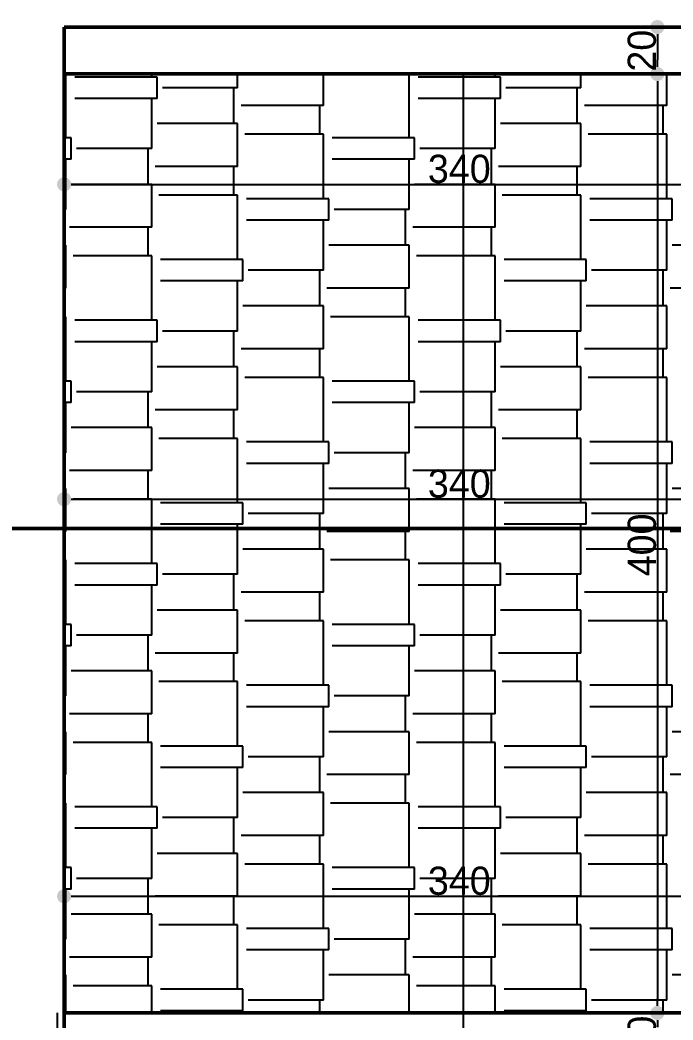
# Model space of a CAD drawing. Header units: millimetres. Extents: x 9537.41 to 9541.95, y -1431.78 to -1431.38.
# Drawn here: x 9539.4258 to 9539.4815, y -1431.5313 to -1431.4461 of the extents above; entities that cross this region are included whole.
import ezdxf

# ---------------------------------------------------------------- set-up
doc = ezdxf.new("R2010")
doc.units = ezdxf.units.MM
doc.linetypes.add('ACAD_ISO03W100', pattern=[30, 12, -18])
doc.linetypes.add('ACAD_ISO04W100', pattern=[30, 24, -3, 0, -3])
for name, color, linetype, lineweight in [('duvar', 214, 'Continuous', 50), ('kesit', 3, 'Continuous', 50), ('sıva', 203, 'Continuous', 25), ('çatı', 12, 'Continuous', 25), ('ölçü', 4, 'Continuous', 25)]:
    doc.layers.add(name, color=color, linetype=linetype, lineweight=lineweight)

msp = doc.modelspace()

# ---------------------------------------------------------------- linework, layer by layer
at = {"color": 0, "linetype": 'ByBlock', "lineweight": -2}
for p, q in [((9539.480148473722, -1431.447289333453), (9539.480148473722, -1431.447889333453)), ((9539.480148473722, -1431.450089333453), (9539.480148473722, -1431.449489333453)), ((9539.480148473722, -1431.451289333453), (9539.480148473722, -1431.451889333453)), ((9539.430193381373, -1431.460093276783), (9539.430793381372, -1431.460093276783)), ((9539.430193381373, -1431.486915676782), (9539.430793381372, -1431.486915676782)), ((9539.430193381373, -1431.520748476783), (9539.430793381372, -1431.520748476783)), ((9539.480148473722, -1431.530089333453), (9539.480148473722, -1431.529489333453)), ((9539.480148473722, -1431.531289333453), (9539.480148473722, -1431.531889333453))]:
    msp.add_line(p, q, dxfattribs=at)
at = {"color": 0, "linetype": 'ByBlock', "const_width": 0.0006000000000000001}
for points in [[(9539.480148473722, -1431.446989333453, 1), (9539.480148473722, -1431.446389333453, 1)], [(9539.480148473722, -1431.450389333453, 1), (9539.480148473722, -1431.450989333453, 1)], [(9539.480148473722, -1431.450989333453, 1), (9539.480148473722, -1431.450389333453, 1)], [(9539.429893381373, -1431.460093276783, 1), (9539.429293381374, -1431.460093276783, 1)], [(9539.429893381373, -1431.486915676782, 1), (9539.429293381374, -1431.486915676782, 1)], [(9539.429893381373, -1431.520748476783, 1), (9539.429293381374, -1431.520748476783, 1)], [(9539.480148473722, -1431.530389333453, 1), (9539.480148473722, -1431.530989333453, 1)], [(9539.480148473722, -1431.530989333453, 1), (9539.480148473722, -1431.530389333453, 1)]]:
    msp.add_lwpolyline(points, format="xyb", close=True, dxfattribs=at)
at = {"layer": 'duvar'}
for p, q in [((9539.429593381374, -1431.446689333453), (9539.517593381373, -1431.446689333453)), ((9539.429593381374, -1431.450689333453), (9539.429593381374, -1431.446689333453)), ((9539.429593381374, -1431.450689333453), (9539.429593381374, -1431.530689333453)), ((9539.429593381374, -1431.450689333453), (9539.497593381373, -1431.450689333453)), ((9539.497593381373, -1431.530689333453), (9539.429593381374, -1431.530689333453)), ((9539.429593381374, -1431.530689333453), (9539.429593381374, -1431.534689333453))]:
    msp.add_line(p, q, dxfattribs=at)
at = {"layer": 'kesit', "linetype": 'ACAD_ISO04W100'}
msp.add_line((9539.407874039885, -1431.489415038047), (9539.87714805176, -1431.489415038047), dxfattribs=at)
at = {"layer": 'sıva', "linetype": 'ACAD_ISO03W100'}
msp.add_line((9539.463593381373, -1431.450689333453), (9539.463593381373, -1431.576689333453), dxfattribs=at)
at = {"layer": 'sıva'}
msp.add_line((9539.428993381372, -1431.530689333453), (9539.428993381372, -1431.535289333453), dxfattribs=at)
at = {"layer": 'çatı'}
for p, q in [((9539.42974406351, -1431.456130876782), (9539.42974406351, -1431.450689333453)), ((9539.43751646351, -1431.450949276782), (9539.430506063509, -1431.450949276782)), ((9539.437059263508, -1431.450949276782), (9539.437059263508, -1431.450689333453)), ((9539.43751646351, -1431.452778076783), (9539.43751646351, -1431.450949276782)), ((9539.444374463508, -1431.451863676783), (9539.444374463508, -1431.450689333453)), ((9539.451689663509, -1431.453387676783), (9539.451689663509, -1431.450689333453)), ((9539.45900486351, -1431.456130876782), (9539.45900486351, -1431.450689333453)), ((9539.463593381373, -1431.450949276782), (9539.459766863509, -1431.450949276782)), ((9539.46677726351, -1431.450949276782), (9539.463593381373, -1431.450949276782)), ((9539.466320063508, -1431.450949276782), (9539.466320063508, -1431.450689333453)), ((9539.46677726351, -1431.452778076783), (9539.46677726351, -1431.450949276782)), ((9539.473635263508, -1431.451863676783), (9539.473635263508, -1431.450689333453)), ((9539.480950463509, -1431.453387676783), (9539.480950463509, -1431.450689333453)), ((9539.444374463508, -1431.451863676783), (9539.43797366351, -1431.451863676783)), ((9539.444069663508, -1431.454911676783), (9539.444069663508, -1431.451863676783)), ((9539.473635263508, -1431.451863676783), (9539.46723446351, -1431.451863676783)), ((9539.473330463508, -1431.454911676783), (9539.473330463508, -1431.451863676783)), ((9539.43751646351, -1431.452778076783), (9539.430506063509, -1431.452778076783)), ((9539.437059263508, -1431.457045276783), (9539.437059263508, -1431.452778076783)), ((9539.463593381373, -1431.452778076783), (9539.459766863509, -1431.452778076783)), ((9539.46677726351, -1431.452778076783), (9539.463593381373, -1431.452778076783)), ((9539.466320063508, -1431.457045276783), (9539.466320063508, -1431.452778076783)), ((9539.451689663509, -1431.453387676783), (9539.444679263508, -1431.453387676783)), ((9539.451384863509, -1431.455826076783), (9539.451384863509, -1431.453387676783)), ((9539.480950463509, -1431.453387676783), (9539.473940063508, -1431.453387676783)), ((9539.480645663509, -1431.455826076783), (9539.480645663509, -1431.453387676783)), ((9539.444374463508, -1431.454911676783), (9539.43751646351, -1431.454911676783)), ((9539.444374463508, -1431.458569276783), (9539.444374463508, -1431.454911676783)), ((9539.473635263508, -1431.454911676783), (9539.46677726351, -1431.454911676783)), ((9539.473635263508, -1431.458569276783), (9539.473635263508, -1431.454911676783)), ((9539.430201263509, -1431.456130876782), (9539.429593381374, -1431.456130876782)), ((9539.430201263509, -1431.457959676783), (9539.430201263509, -1431.456130876782)), ((9539.451689663509, -1431.455826076783), (9539.444984063508, -1431.455826076783)), ((9539.451689663509, -1431.461312476782), (9539.451689663509, -1431.455826076783)), ((9539.459462063509, -1431.456130876782), (9539.452451663508, -1431.456130876782)), ((9539.459462063509, -1431.457959676783), (9539.459462063509, -1431.456130876782)), ((9539.480950463509, -1431.455826076783), (9539.474244863508, -1431.455826076783)), ((9539.480950463509, -1431.461312476782), (9539.480950463509, -1431.455826076783)), ((9539.437059263508, -1431.457045276783), (9539.430658463509, -1431.457045276783)), ((9539.436754463508, -1431.460093276783), (9539.436754463508, -1431.457045276783)), ((9539.463593381373, -1431.457045276783), (9539.459919263509, -1431.457045276783)), ((9539.466320063508, -1431.457045276783), (9539.463593381373, -1431.457045276783)), ((9539.466015263508, -1431.460093276783), (9539.466015263508, -1431.457045276783)), ((9539.430201263509, -1431.457959676783), (9539.429593381374, -1431.457959676783)), ((9539.42974406351, -1431.462226876783), (9539.42974406351, -1431.457959676783)), ((9539.459462063509, -1431.457959676783), (9539.452451663508, -1431.457959676783)), ((9539.45900486351, -1431.462226876783), (9539.45900486351, -1431.457959676783)), ((9539.444374463508, -1431.458569276783), (9539.437364063508, -1431.458569276783)), ((9539.444069663508, -1431.461007676783), (9539.444069663508, -1431.458569276783)), ((9539.473635263508, -1431.458569276783), (9539.466624863508, -1431.458569276783)), ((9539.473330463508, -1431.461007676783), (9539.473330463508, -1431.458569276783)), ((9539.437059263508, -1431.460093276783), (9539.430201263509, -1431.460093276783)), ((9539.437059263508, -1431.463750876783), (9539.437059263508, -1431.460093276783)), ((9539.463593381373, -1431.460093276783), (9539.459462063509, -1431.460093276783)), ((9539.466320063508, -1431.460093276783), (9539.463593381373, -1431.460093276783)), ((9539.466320063508, -1431.463750876783), (9539.466320063508, -1431.460093276783)), ((9539.444374463508, -1431.461007676783), (9539.43766886351, -1431.461007676783)), ((9539.444374463508, -1431.466494076783), (9539.444374463508, -1431.461007676783)), ((9539.452146863508, -1431.461312476782), (9539.445136463508, -1431.461312476782)), ((9539.452146863508, -1431.463141276783), (9539.452146863508, -1431.461312476782)), ((9539.473635263508, -1431.461007676783), (9539.46692966351, -1431.461007676783)), ((9539.473635263508, -1431.466494076783), (9539.473635263508, -1431.461007676783)), ((9539.481407663508, -1431.461312476782), (9539.474397263508, -1431.461312476782)), ((9539.481407663508, -1431.463141276783), (9539.481407663508, -1431.461312476782)), ((9539.42974406351, -1431.462226876783), (9539.429593381374, -1431.462226876783)), ((9539.45900486351, -1431.462226876783), (9539.452604063508, -1431.462226876783)), ((9539.45870006351, -1431.465274876783), (9539.45870006351, -1431.462226876783)), ((9539.437059263508, -1431.463750876783), (9539.430048863509, -1431.463750876783)), ((9539.436754463508, -1431.466189276783), (9539.436754463508, -1431.463750876783)), ((9539.452146863508, -1431.463141276783), (9539.445136463508, -1431.463141276783)), ((9539.451689663509, -1431.467408476783), (9539.451689663509, -1431.463141276783)), ((9539.463593381373, -1431.463750876783), (9539.459309663509, -1431.463750876783)), ((9539.466320063508, -1431.463750876783), (9539.463593381373, -1431.463750876783)), ((9539.466015263508, -1431.466189276783), (9539.466015263508, -1431.463750876783)), ((9539.481407663508, -1431.463141276783), (9539.474397263508, -1431.463141276783)), ((9539.480950463509, -1431.467408476783), (9539.480950463509, -1431.463141276783)), ((9539.42974406351, -1431.465274876783), (9539.429593381374, -1431.465274876783)), ((9539.42974406351, -1431.468932476783), (9539.42974406351, -1431.465274876783)), ((9539.45900486351, -1431.465274876783), (9539.452146863508, -1431.465274876783)), ((9539.45900486351, -1431.468932476783), (9539.45900486351, -1431.465274876783)), ((9539.488265663509, -1431.465274876783), (9539.481407663508, -1431.465274876783)), ((9539.437059263508, -1431.466189276783), (9539.430353663509, -1431.466189276783)), ((9539.437059263508, -1431.471675676783), (9539.437059263508, -1431.466189276783)), ((9539.444831663508, -1431.466494076783), (9539.43782126351, -1431.466494076783)), ((9539.444831663508, -1431.468322876783), (9539.444831663508, -1431.466494076783)), ((9539.463593381373, -1431.466189276783), (9539.459614463509, -1431.466189276783)), ((9539.466320063508, -1431.466189276783), (9539.463593381373, -1431.466189276783)), ((9539.466320063508, -1431.471675676783), (9539.466320063508, -1431.466189276783)), ((9539.474092463508, -1431.466494076783), (9539.46708206351, -1431.466494076783)), ((9539.474092463508, -1431.468322876783), (9539.474092463508, -1431.466494076783)), ((9539.451689663509, -1431.467408476783), (9539.445288863508, -1431.467408476783)), ((9539.451384863509, -1431.470456476783), (9539.451384863509, -1431.467408476783)), ((9539.480950463509, -1431.467408476783), (9539.474549663508, -1431.467408476783)), ((9539.480645663509, -1431.470456476783), (9539.480645663509, -1431.467408476783)), ((9539.42974406351, -1431.468932476783), (9539.429593381374, -1431.468932476783)), ((9539.444831663508, -1431.468322876783), (9539.43782126351, -1431.468322876783)), ((9539.444374463508, -1431.472590076783), (9539.444374463508, -1431.468322876783)), ((9539.45900486351, -1431.468932476783), (9539.451994463509, -1431.468932476783)), ((9539.45870006351, -1431.471370876783), (9539.45870006351, -1431.468932476783)), ((9539.474092463508, -1431.468322876783), (9539.46708206351, -1431.468322876783)), ((9539.473635263508, -1431.472590076783), (9539.473635263508, -1431.468322876783)), ((9539.488265663509, -1431.468932476783), (9539.481255263509, -1431.468932476783)), ((9539.451689663509, -1431.470456476783), (9539.444831663508, -1431.470456476783)), ((9539.451689663509, -1431.474114076783), (9539.451689663509, -1431.470456476783)), ((9539.480950463509, -1431.470456476783), (9539.474092463508, -1431.470456476783)), ((9539.480950463509, -1431.474114076783), (9539.480950463509, -1431.470456476783)), ((9539.42974406351, -1431.471370876783), (9539.429593381374, -1431.471370876783)), ((9539.42974406351, -1431.476857276783), (9539.42974406351, -1431.471370876783)), ((9539.45900486351, -1431.471370876783), (9539.452299263508, -1431.471370876783)), ((9539.45900486351, -1431.476857276783), (9539.45900486351, -1431.471370876783)), ((9539.43751646351, -1431.471675676783), (9539.430506063509, -1431.471675676783)), ((9539.43751646351, -1431.473504476783), (9539.43751646351, -1431.471675676783)), ((9539.463593381373, -1431.471675676783), (9539.459766863509, -1431.471675676783)), ((9539.46677726351, -1431.471675676783), (9539.463593381373, -1431.471675676783)), ((9539.46677726351, -1431.473504476783), (9539.46677726351, -1431.471675676783)), ((9539.444374463508, -1431.472590076783), (9539.43797366351, -1431.472590076783)), ((9539.444069663508, -1431.475638076783), (9539.444069663508, -1431.472590076783)), ((9539.473635263508, -1431.472590076783), (9539.46723446351, -1431.472590076783)), ((9539.473330463508, -1431.475638076783), (9539.473330463508, -1431.472590076783)), ((9539.43751646351, -1431.473504476783), (9539.430506063509, -1431.473504476783)), ((9539.437059263508, -1431.477771676783), (9539.437059263508, -1431.473504476783)), ((9539.451689663509, -1431.474114076783), (9539.444679263508, -1431.474114076783)), ((9539.451384863509, -1431.476552476782), (9539.451384863509, -1431.474114076783)), ((9539.463593381373, -1431.473504476783), (9539.459766863509, -1431.473504476783)), ((9539.46677726351, -1431.473504476783), (9539.463593381373, -1431.473504476783)), ((9539.466320063508, -1431.477771676783), (9539.466320063508, -1431.473504476783)), ((9539.480950463509, -1431.474114076783), (9539.473940063508, -1431.474114076783)), ((9539.480645663509, -1431.476552476782), (9539.480645663509, -1431.474114076783)), ((9539.444374463508, -1431.475638076783), (9539.43751646351, -1431.475638076783)), ((9539.444374463508, -1431.479295676783), (9539.444374463508, -1431.475638076783)), ((9539.473635263508, -1431.475638076783), (9539.46677726351, -1431.475638076783)), ((9539.473635263508, -1431.479295676783), (9539.473635263508, -1431.475638076783)), ((9539.451689663509, -1431.476552476782), (9539.444984063508, -1431.476552476782)), ((9539.451689663509, -1431.482038876783), (9539.451689663509, -1431.476552476782)), ((9539.480950463509, -1431.476552476782), (9539.474244863508, -1431.476552476782)), ((9539.480950463509, -1431.482038876783), (9539.480950463509, -1431.476552476782)), ((9539.430201263509, -1431.476857276783), (9539.429593381374, -1431.476857276783)), ((9539.430201263509, -1431.478686076783), (9539.430201263509, -1431.476857276783)), ((9539.459462063509, -1431.476857276783), (9539.452451663508, -1431.476857276783)), ((9539.459462063509, -1431.478686076783), (9539.459462063509, -1431.476857276783)), ((9539.437059263508, -1431.477771676783), (9539.430658463509, -1431.477771676783)), ((9539.436754463508, -1431.480819676783), (9539.436754463508, -1431.477771676783)), ((9539.463593381373, -1431.477771676783), (9539.459919263509, -1431.477771676783)), ((9539.466320063508, -1431.477771676783), (9539.463593381373, -1431.477771676783)), ((9539.466015263508, -1431.480819676783), (9539.466015263508, -1431.477771676783)), ((9539.430201263509, -1431.478686076783), (9539.429593381374, -1431.478686076783)), ((9539.42974406351, -1431.482953276783), (9539.42974406351, -1431.478686076783)), ((9539.459462063509, -1431.478686076783), (9539.452451663508, -1431.478686076783)), ((9539.45900486351, -1431.482953276783), (9539.45900486351, -1431.478686076783)), ((9539.444374463508, -1431.479295676783), (9539.437364063508, -1431.479295676783)), ((9539.444069663508, -1431.481734076782), (9539.444069663508, -1431.479295676783)), ((9539.473635263508, -1431.479295676783), (9539.466624863508, -1431.479295676783)), ((9539.473330463508, -1431.481734076782), (9539.473330463508, -1431.479295676783)), ((9539.437059263508, -1431.480819676783), (9539.430201263509, -1431.480819676783)), ((9539.437059263508, -1431.484477276783), (9539.437059263508, -1431.480819676783)), ((9539.463593381373, -1431.480819676783), (9539.459462063509, -1431.480819676783)), ((9539.466320063508, -1431.480819676783), (9539.463593381373, -1431.480819676783)), ((9539.466320063508, -1431.484477276783), (9539.466320063508, -1431.480819676783)), ((9539.444374463508, -1431.481734076782), (9539.43766886351, -1431.481734076782)), ((9539.444374463508, -1431.487220476783), (9539.444374463508, -1431.481734076782)), ((9539.473635263508, -1431.481734076782), (9539.46692966351, -1431.481734076782)), ((9539.473635263508, -1431.487220476783), (9539.473635263508, -1431.481734076782)), ((9539.452146863508, -1431.482038876783), (9539.445136463508, -1431.482038876783)), ((9539.452146863508, -1431.483867676782), (9539.452146863508, -1431.482038876783)), ((9539.481407663508, -1431.482038876783), (9539.474397263508, -1431.482038876783)), ((9539.481407663508, -1431.483867676782), (9539.481407663508, -1431.482038876783)), ((9539.42974406351, -1431.482953276783), (9539.429593381374, -1431.482953276783)), ((9539.45900486351, -1431.482953276783), (9539.452604063508, -1431.482953276783)), ((9539.45870006351, -1431.486001276783), (9539.45870006351, -1431.482953276783)), ((9539.452146863508, -1431.483867676782), (9539.445136463508, -1431.483867676782)), ((9539.451689663509, -1431.488134876783), (9539.451689663509, -1431.483867676782)), ((9539.481407663508, -1431.483867676782), (9539.474397263508, -1431.483867676782)), ((9539.480950463509, -1431.488134876783), (9539.480950463509, -1431.483867676782)), ((9539.437059263508, -1431.484477276783), (9539.430048863509, -1431.484477276783)), ((9539.436754463508, -1431.486915676782), (9539.436754463508, -1431.484477276783)), ((9539.463593381373, -1431.484477276783), (9539.459309663509, -1431.484477276783)), ((9539.466320063508, -1431.484477276783), (9539.463593381373, -1431.484477276783)), ((9539.466015263508, -1431.486915676782), (9539.466015263508, -1431.484477276783)), ((9539.42974406351, -1431.486001276783), (9539.429593381374, -1431.486001276783)), ((9539.42974406351, -1431.489658876783), (9539.42974406351, -1431.486001276783)), ((9539.45900486351, -1431.486001276783), (9539.452146863508, -1431.486001276783)), ((9539.45900486351, -1431.489658876783), (9539.45900486351, -1431.486001276783)), ((9539.488265663509, -1431.486001276783), (9539.481407663508, -1431.486001276783)), ((9539.437059263508, -1431.486915676782), (9539.430353663509, -1431.486915676782)), ((9539.437059263508, -1431.492402076783), (9539.437059263508, -1431.486915676782)), ((9539.463593381373, -1431.486915676782), (9539.459614463509, -1431.486915676782)), ((9539.466320063508, -1431.486915676782), (9539.463593381373, -1431.486915676782)), ((9539.466320063508, -1431.492402076783), (9539.466320063508, -1431.486915676782)), ((9539.444831663508, -1431.487220476783), (9539.43782126351, -1431.487220476783)), ((9539.444831663508, -1431.489049276782), (9539.444831663508, -1431.487220476783)), ((9539.474092463508, -1431.487220476783), (9539.46708206351, -1431.487220476783)), ((9539.474092463508, -1431.489049276782), (9539.474092463508, -1431.487220476783)), ((9539.451689663509, -1431.488134876783), (9539.445288863508, -1431.488134876783)), ((9539.451384863509, -1431.491182876783), (9539.451384863509, -1431.488134876783)), ((9539.480950463509, -1431.488134876783), (9539.474549663508, -1431.488134876783)), ((9539.480645663509, -1431.491182876783), (9539.480645663509, -1431.488134876783)), ((9539.444831663508, -1431.489049276782), (9539.43782126351, -1431.489049276782)), ((9539.444374463508, -1431.493316476783), (9539.444374463508, -1431.489049276782)), ((9539.474092463508, -1431.489049276782), (9539.46708206351, -1431.489049276782)), ((9539.473635263508, -1431.493316476783), (9539.473635263508, -1431.489049276782)), ((9539.42974406351, -1431.489658876783), (9539.429593381374, -1431.489658876783)), ((9539.45900486351, -1431.489658876783), (9539.451994463509, -1431.489658876783)), ((9539.45870006351, -1431.492097276782), (9539.45870006351, -1431.489658876783)), ((9539.488265663509, -1431.489658876783), (9539.481255263509, -1431.489658876783)), ((9539.451689663509, -1431.491182876783), (9539.444831663508, -1431.491182876783)), ((9539.451689663509, -1431.494840476783), (9539.451689663509, -1431.491182876783)), ((9539.480950463509, -1431.491182876783), (9539.474092463508, -1431.491182876783)), ((9539.480950463509, -1431.494840476783), (9539.480950463509, -1431.491182876783)), ((9539.42974406351, -1431.492097276782), (9539.429593381374, -1431.492097276782)), ((9539.42974406351, -1431.497583676783), (9539.42974406351, -1431.492097276782)), ((9539.43751646351, -1431.492402076783), (9539.430506063509, -1431.492402076783)), ((9539.43751646351, -1431.494230876782), (9539.43751646351, -1431.492402076783)), ((9539.45900486351, -1431.492097276782), (9539.452299263508, -1431.492097276782)), ((9539.45900486351, -1431.497583676783), (9539.45900486351, -1431.492097276782)), ((9539.463593381373, -1431.492402076783), (9539.459766863509, -1431.492402076783)), ((9539.46677726351, -1431.492402076783), (9539.463593381373, -1431.492402076783)), ((9539.46677726351, -1431.494230876782), (9539.46677726351, -1431.492402076783)), ((9539.444374463508, -1431.493316476783), (9539.43797366351, -1431.493316476783)), ((9539.444069663508, -1431.496364476782), (9539.444069663508, -1431.493316476783)), ((9539.473635263508, -1431.493316476783), (9539.46723446351, -1431.493316476783)), ((9539.473330463508, -1431.496364476782), (9539.473330463508, -1431.493316476783)), ((9539.43751646351, -1431.494230876782), (9539.430506063509, -1431.494230876782)), ((9539.437059263508, -1431.498498076783), (9539.437059263508, -1431.494230876782)), ((9539.463593381373, -1431.494230876782), (9539.459766863509, -1431.494230876782)), ((9539.46677726351, -1431.494230876782), (9539.463593381373, -1431.494230876782)), ((9539.466320063508, -1431.498498076783), (9539.466320063508, -1431.494230876782)), ((9539.451689663509, -1431.494840476783), (9539.444679263508, -1431.494840476783)), ((9539.451384863509, -1431.497278876783), (9539.451384863509, -1431.494840476783)), ((9539.480950463509, -1431.494840476783), (9539.473940063508, -1431.494840476783)), ((9539.480645663509, -1431.497278876783), (9539.480645663509, -1431.494840476783)), ((9539.444374463508, -1431.496364476782), (9539.43751646351, -1431.496364476782)), ((9539.444374463508, -1431.500022076782), (9539.444374463508, -1431.496364476782)), ((9539.473635263508, -1431.496364476782), (9539.46677726351, -1431.496364476782)), ((9539.473635263508, -1431.500022076782), (9539.473635263508, -1431.496364476782)), ((9539.430201263509, -1431.497583676783), (9539.429593381374, -1431.497583676783)), ((9539.430201263509, -1431.499412476782), (9539.430201263509, -1431.497583676783)), ((9539.451689663509, -1431.497278876783), (9539.444984063508, -1431.497278876783)), ((9539.451689663509, -1431.502765276783), (9539.451689663509, -1431.497278876783)), ((9539.459462063509, -1431.497583676783), (9539.452451663508, -1431.497583676783)), ((9539.459462063509, -1431.499412476782), (9539.459462063509, -1431.497583676783)), ((9539.480950463509, -1431.497278876783), (9539.474244863508, -1431.497278876783)), ((9539.480950463509, -1431.502765276783), (9539.480950463509, -1431.497278876783)), ((9539.437059263508, -1431.498498076783), (9539.430658463509, -1431.498498076783)), ((9539.436754463508, -1431.501546076782), (9539.436754463508, -1431.498498076783)), ((9539.463593381373, -1431.498498076783), (9539.459919263509, -1431.498498076783)), ((9539.466320063508, -1431.498498076783), (9539.463593381373, -1431.498498076783)), ((9539.466015263508, -1431.501546076782), (9539.466015263508, -1431.498498076783)), ((9539.430201263509, -1431.499412476782), (9539.429593381374, -1431.499412476782)), ((9539.42974406351, -1431.503679676782), (9539.42974406351, -1431.499412476782)), ((9539.459462063509, -1431.499412476782), (9539.452451663508, -1431.499412476782)), ((9539.45900486351, -1431.503679676782), (9539.45900486351, -1431.499412476782)), ((9539.444374463508, -1431.500022076782), (9539.437364063508, -1431.500022076782)), ((9539.444069663508, -1431.502460476783), (9539.444069663508, -1431.500022076782)), ((9539.473635263508, -1431.500022076782), (9539.466624863508, -1431.500022076782)), ((9539.473330463508, -1431.502460476783), (9539.473330463508, -1431.500022076782)), ((9539.437059263508, -1431.501546076782), (9539.430201263509, -1431.501546076782)), ((9539.437059263508, -1431.505203676782), (9539.437059263508, -1431.501546076782)), ((9539.463593381373, -1431.501546076782), (9539.459462063509, -1431.501546076782)), ((9539.466320063508, -1431.501546076782), (9539.463593381373, -1431.501546076782)), ((9539.466320063508, -1431.505203676782), (9539.466320063508, -1431.501546076782)), ((9539.444374463508, -1431.502460476783), (9539.43766886351, -1431.502460476783)), ((9539.444374463508, -1431.507946876783), (9539.444374463508, -1431.502460476783)), ((9539.452146863508, -1431.502765276783), (9539.445136463508, -1431.502765276783)), ((9539.452146863508, -1431.504594076782), (9539.452146863508, -1431.502765276783)), ((9539.473635263508, -1431.502460476783), (9539.46692966351, -1431.502460476783)), ((9539.473635263508, -1431.507946876783), (9539.473635263508, -1431.502460476783)), ((9539.481407663508, -1431.502765276783), (9539.474397263508, -1431.502765276783)), ((9539.481407663508, -1431.504594076782), (9539.481407663508, -1431.502765276783)), ((9539.42974406351, -1431.503679676782), (9539.429593381374, -1431.503679676782)), ((9539.45900486351, -1431.503679676782), (9539.452604063508, -1431.503679676782)), ((9539.45870006351, -1431.506727676782), (9539.45870006351, -1431.503679676782)), ((9539.452146863508, -1431.504594076782), (9539.445136463508, -1431.504594076782)), ((9539.451689663509, -1431.508861276782), (9539.451689663509, -1431.504594076782)), ((9539.481407663508, -1431.504594076782), (9539.474397263508, -1431.504594076782)), ((9539.480950463509, -1431.508861276782), (9539.480950463509, -1431.504594076782)), ((9539.437059263508, -1431.505203676782), (9539.430048863509, -1431.505203676782)), ((9539.436754463508, -1431.507642076783), (9539.436754463508, -1431.505203676782)), ((9539.463593381373, -1431.505203676782), (9539.459309663509, -1431.505203676782)), ((9539.466320063508, -1431.505203676782), (9539.463593381373, -1431.505203676782)), ((9539.466015263508, -1431.507642076783), (9539.466015263508, -1431.505203676782)), ((9539.42974406351, -1431.506727676782), (9539.429593381374, -1431.506727676782)), ((9539.42974406351, -1431.510385276782), (9539.42974406351, -1431.506727676782)), ((9539.45900486351, -1431.506727676782), (9539.452146863508, -1431.506727676782)), ((9539.45900486351, -1431.510385276782), (9539.45900486351, -1431.506727676782)), ((9539.488265663509, -1431.506727676782), (9539.481407663508, -1431.506727676782)), ((9539.437059263508, -1431.507642076783), (9539.430353663509, -1431.507642076783)), ((9539.437059263508, -1431.513128476783), (9539.437059263508, -1431.507642076783)), ((9539.444831663508, -1431.507946876783), (9539.43782126351, -1431.507946876783)), ((9539.444831663508, -1431.509775676783), (9539.444831663508, -1431.507946876783)), ((9539.463593381373, -1431.507642076783), (9539.459614463509, -1431.507642076783)), ((9539.466320063508, -1431.507642076783), (9539.463593381373, -1431.507642076783)), ((9539.466320063508, -1431.513128476783), (9539.466320063508, -1431.507642076783)), ((9539.474092463508, -1431.507946876783), (9539.46708206351, -1431.507946876783)), ((9539.474092463508, -1431.509775676783), (9539.474092463508, -1431.507946876783)), ((9539.451689663509, -1431.508861276782), (9539.445288863508, -1431.508861276782)), ((9539.451384863509, -1431.511909276782), (9539.451384863509, -1431.508861276782)), ((9539.480950463509, -1431.508861276782), (9539.474549663508, -1431.508861276782)), ((9539.480645663509, -1431.511909276782), (9539.480645663509, -1431.508861276782)), ((9539.444831663508, -1431.509775676783), (9539.43782126351, -1431.509775676783)), ((9539.444374463508, -1431.514042876782), (9539.444374463508, -1431.509775676783)), ((9539.474092463508, -1431.509775676783), (9539.46708206351, -1431.509775676783)), ((9539.473635263508, -1431.514042876782), (9539.473635263508, -1431.509775676783)), ((9539.42974406351, -1431.510385276782), (9539.429593381374, -1431.510385276782)), ((9539.45900486351, -1431.510385276782), (9539.451994463509, -1431.510385276782)), ((9539.45870006351, -1431.512823676783), (9539.45870006351, -1431.510385276782)), ((9539.488265663509, -1431.510385276782), (9539.481255263509, -1431.510385276782)), ((9539.451689663509, -1431.511909276782), (9539.444831663508, -1431.511909276782)), ((9539.451689663509, -1431.515566876782), (9539.451689663509, -1431.511909276782)), ((9539.480950463509, -1431.511909276782), (9539.474092463508, -1431.511909276782)), ((9539.480950463509, -1431.515566876782), (9539.480950463509, -1431.511909276782)), ((9539.42974406351, -1431.512823676783), (9539.429593381374, -1431.512823676783)), ((9539.42974406351, -1431.518310076783), (9539.42974406351, -1431.512823676783)), ((9539.43751646351, -1431.513128476783), (9539.430506063509, -1431.513128476783)), ((9539.43751646351, -1431.514957276783), (9539.43751646351, -1431.513128476783)), ((9539.45900486351, -1431.512823676783), (9539.452299263508, -1431.512823676783)), ((9539.45900486351, -1431.518310076783), (9539.45900486351, -1431.512823676783)), ((9539.463593381373, -1431.513128476783), (9539.459766863509, -1431.513128476783)), ((9539.46677726351, -1431.513128476783), (9539.463593381373, -1431.513128476783)), ((9539.46677726351, -1431.514957276783), (9539.46677726351, -1431.513128476783)), ((9539.444374463508, -1431.514042876782), (9539.43797366351, -1431.514042876782)), ((9539.444069663508, -1431.517090876783), (9539.444069663508, -1431.514042876782)), ((9539.473635263508, -1431.514042876782), (9539.46723446351, -1431.514042876782)), ((9539.473330463508, -1431.517090876783), (9539.473330463508, -1431.514042876782)), ((9539.43751646351, -1431.514957276783), (9539.430506063509, -1431.514957276783)), ((9539.437059263508, -1431.519224476782), (9539.437059263508, -1431.514957276783)), ((9539.463593381373, -1431.514957276783), (9539.459766863509, -1431.514957276783)), ((9539.46677726351, -1431.514957276783), (9539.463593381373, -1431.514957276783)), ((9539.466320063508, -1431.519224476782), (9539.466320063508, -1431.514957276783)), ((9539.451689663509, -1431.515566876782), (9539.444679263508, -1431.515566876782)), ((9539.451384863509, -1431.518005276783), (9539.451384863509, -1431.515566876782)), ((9539.480950463509, -1431.515566876782), (9539.473940063508, -1431.515566876782)), ((9539.480645663509, -1431.518005276783), (9539.480645663509, -1431.515566876782)), ((9539.444374463508, -1431.517090876783), (9539.43751646351, -1431.517090876783)), ((9539.444374463508, -1431.520748476783), (9539.444374463508, -1431.517090876783)), ((9539.473635263508, -1431.517090876783), (9539.46677726351, -1431.517090876783)), ((9539.473635263508, -1431.520748476783), (9539.473635263508, -1431.517090876783)), ((9539.430201263509, -1431.518310076783), (9539.429593381374, -1431.518310076783)), ((9539.430201263509, -1431.520138876783), (9539.430201263509, -1431.518310076783)), ((9539.451689663509, -1431.518005276783), (9539.444984063508, -1431.518005276783)), ((9539.451689663509, -1431.523491676782), (9539.451689663509, -1431.518005276783)), ((9539.459462063509, -1431.518310076783), (9539.452451663508, -1431.518310076783)), ((9539.459462063509, -1431.520138876783), (9539.459462063509, -1431.518310076783)), ((9539.480950463509, -1431.518005276783), (9539.474244863508, -1431.518005276783)), ((9539.480950463509, -1431.523491676782), (9539.480950463509, -1431.518005276783)), ((9539.437059263508, -1431.519224476782), (9539.430658463509, -1431.519224476782)), ((9539.436754463508, -1431.522272476783), (9539.436754463508, -1431.519224476782)), ((9539.463593381373, -1431.519224476782), (9539.459919263509, -1431.519224476782)), ((9539.466320063508, -1431.519224476782), (9539.463593381373, -1431.519224476782)), ((9539.466015263508, -1431.522272476783), (9539.466015263508, -1431.519224476782)), ((9539.430201263509, -1431.520138876783), (9539.429593381374, -1431.520138876783)), ((9539.42974406351, -1431.524406076782), (9539.42974406351, -1431.520138876783)), ((9539.459462063509, -1431.520138876783), (9539.452451663508, -1431.520138876783)), ((9539.45900486351, -1431.524406076782), (9539.45900486351, -1431.520138876783)), ((9539.444374463508, -1431.520748476783), (9539.437364063508, -1431.520748476783)), ((9539.444069663508, -1431.523186876783), (9539.444069663508, -1431.520748476783)), ((9539.473635263508, -1431.520748476783), (9539.466624863508, -1431.520748476783)), ((9539.473330463508, -1431.523186876783), (9539.473330463508, -1431.520748476783)), ((9539.437059263508, -1431.522272476783), (9539.430201263509, -1431.522272476783)), ((9539.437059263508, -1431.525930076783), (9539.437059263508, -1431.522272476783)), ((9539.463593381373, -1431.522272476783), (9539.459462063509, -1431.522272476783)), ((9539.466320063508, -1431.522272476783), (9539.463593381373, -1431.522272476783)), ((9539.466320063508, -1431.525930076783), (9539.466320063508, -1431.522272476783)), ((9539.444374463508, -1431.523186876783), (9539.43766886351, -1431.523186876783)), ((9539.444374463508, -1431.528673276782), (9539.444374463508, -1431.523186876783)), ((9539.452146863508, -1431.523491676782), (9539.445136463508, -1431.523491676782)), ((9539.452146863508, -1431.525320476783), (9539.452146863508, -1431.523491676782)), ((9539.473635263508, -1431.523186876783), (9539.46692966351, -1431.523186876783)), ((9539.473635263508, -1431.528673276782), (9539.473635263508, -1431.523186876783)), ((9539.481407663508, -1431.523491676782), (9539.474397263508, -1431.523491676782)), ((9539.481407663508, -1431.525320476783), (9539.481407663508, -1431.523491676782)), ((9539.42974406351, -1431.524406076782), (9539.429593381374, -1431.524406076782)), ((9539.45900486351, -1431.524406076782), (9539.452604063508, -1431.524406076782)), ((9539.45870006351, -1431.527454076783), (9539.45870006351, -1431.524406076782)), ((9539.437059263508, -1431.525930076783), (9539.430048863509, -1431.525930076783)), ((9539.436754463508, -1431.528368476783), (9539.436754463508, -1431.525930076783)), ((9539.452146863508, -1431.525320476783), (9539.445136463508, -1431.525320476783)), ((9539.451689663509, -1431.529587676783), (9539.451689663509, -1431.525320476783)), ((9539.463593381373, -1431.525930076783), (9539.459309663509, -1431.525930076783)), ((9539.466320063508, -1431.525930076783), (9539.463593381373, -1431.525930076783)), ((9539.466015263508, -1431.528368476783), (9539.466015263508, -1431.525930076783)), ((9539.481407663508, -1431.525320476783), (9539.474397263508, -1431.525320476783)), ((9539.480950463509, -1431.529587676783), (9539.480950463509, -1431.525320476783)), ((9539.42974406351, -1431.527454076783), (9539.429593381374, -1431.527454076783)), ((9539.42974406351, -1431.530689333453), (9539.42974406351, -1431.527454076783)), ((9539.45900486351, -1431.527454076783), (9539.452146863508, -1431.527454076783)), ((9539.45900486351, -1431.530689333453), (9539.45900486351, -1431.527454076783)), ((9539.488265663509, -1431.527454076783), (9539.481407663508, -1431.527454076783)), ((9539.437059263508, -1431.528368476783), (9539.430353663509, -1431.528368476783)), ((9539.437059263508, -1431.530689333453), (9539.437059263508, -1431.528368476783)), ((9539.444831663508, -1431.528673276782), (9539.43782126351, -1431.528673276782)), ((9539.444831663508, -1431.530502076783), (9539.444831663508, -1431.528673276782)), ((9539.463593381373, -1431.528368476783), (9539.459614463509, -1431.528368476783)), ((9539.466320063508, -1431.528368476783), (9539.463593381373, -1431.528368476783)), ((9539.466320063508, -1431.530689333453), (9539.466320063508, -1431.528368476783)), ((9539.474092463508, -1431.528673276782), (9539.46708206351, -1431.528673276782)), ((9539.474092463508, -1431.530502076783), (9539.474092463508, -1431.528673276782)), ((9539.451689663509, -1431.529587676783), (9539.445288863508, -1431.529587676783)), ((9539.451384863509, -1431.530689333453), (9539.451384863509, -1431.529587676783)), ((9539.480950463509, -1431.529587676783), (9539.474549663508, -1431.529587676783)), ((9539.480645663509, -1431.530689333453), (9539.480645663509, -1431.529587676783)), ((9539.444831663508, -1431.530502076783), (9539.43782126351, -1431.530502076783)), ((9539.444374463508, -1431.530689333453), (9539.444374463508, -1431.530502076783)), ((9539.474092463508, -1431.530502076783), (9539.46708206351, -1431.530502076783)), ((9539.473635263508, -1431.530689333453), (9539.473635263508, -1431.530502076783))]:
    msp.add_line(p, q, dxfattribs=at)
at = {"layer": 'ölçü'}
for p, q in [((9539.477148473721, -1431.446689333453), (9539.476948473723, -1431.446689333453)), ((9539.480148473722, -1431.447889333453), (9539.480148473722, -1431.449489333453)), ((9539.477148473721, -1431.450689333453), (9539.476948473723, -1431.450689333453)), ((9539.477148473721, -1431.450689333453), (9539.476948473723, -1431.450689333453)), ((9539.480148473722, -1431.451889333453), (9539.480148473722, -1431.529489333453)), ((9539.430793381372, -1431.460093276783), (9539.496393381372, -1431.460093276783)), ((9539.429593381374, -1431.461759078778), (9539.429593381374, -1431.463293276782)), ((9539.429593381374, -1431.484830076783), (9539.429593381374, -1431.483715676783)), ((9539.430793381372, -1431.486915676782), (9539.496393381372, -1431.486915676782)), ((9539.429593381374, -1431.517801283772), (9539.429593381374, -1431.517548476783)), ((9539.430793381372, -1431.520748476783), (9539.496393381372, -1431.520748476783)), ((9539.477148473721, -1431.530689333453), (9539.476948473723, -1431.530689333453)), ((9539.477148473721, -1431.530689333453), (9539.476948473723, -1431.530689333453))]:
    msp.add_line(p, q, dxfattribs=at)

# ---------------------------------------------------------------- texts
for s, p in [('20', (9539.480023473721, -1431.450489333453)), ('400', (9539.480023473721, -1431.493489333453)), ('20', (9539.480023473721, -1431.534489333453))]:
    msp.add_text(s, height=0.0024, rotation=90, dxfattribs=at).set_placement(p)
for p in [(9539.460593381373, -1431.459968276783), (9539.460593381373, -1431.486790676782), (9539.460593381373, -1431.520623476782)]:
    msp.add_text('340', height=0.0024, dxfattribs=at).set_placement(p)

doc.saveas('drawing.dxf')
